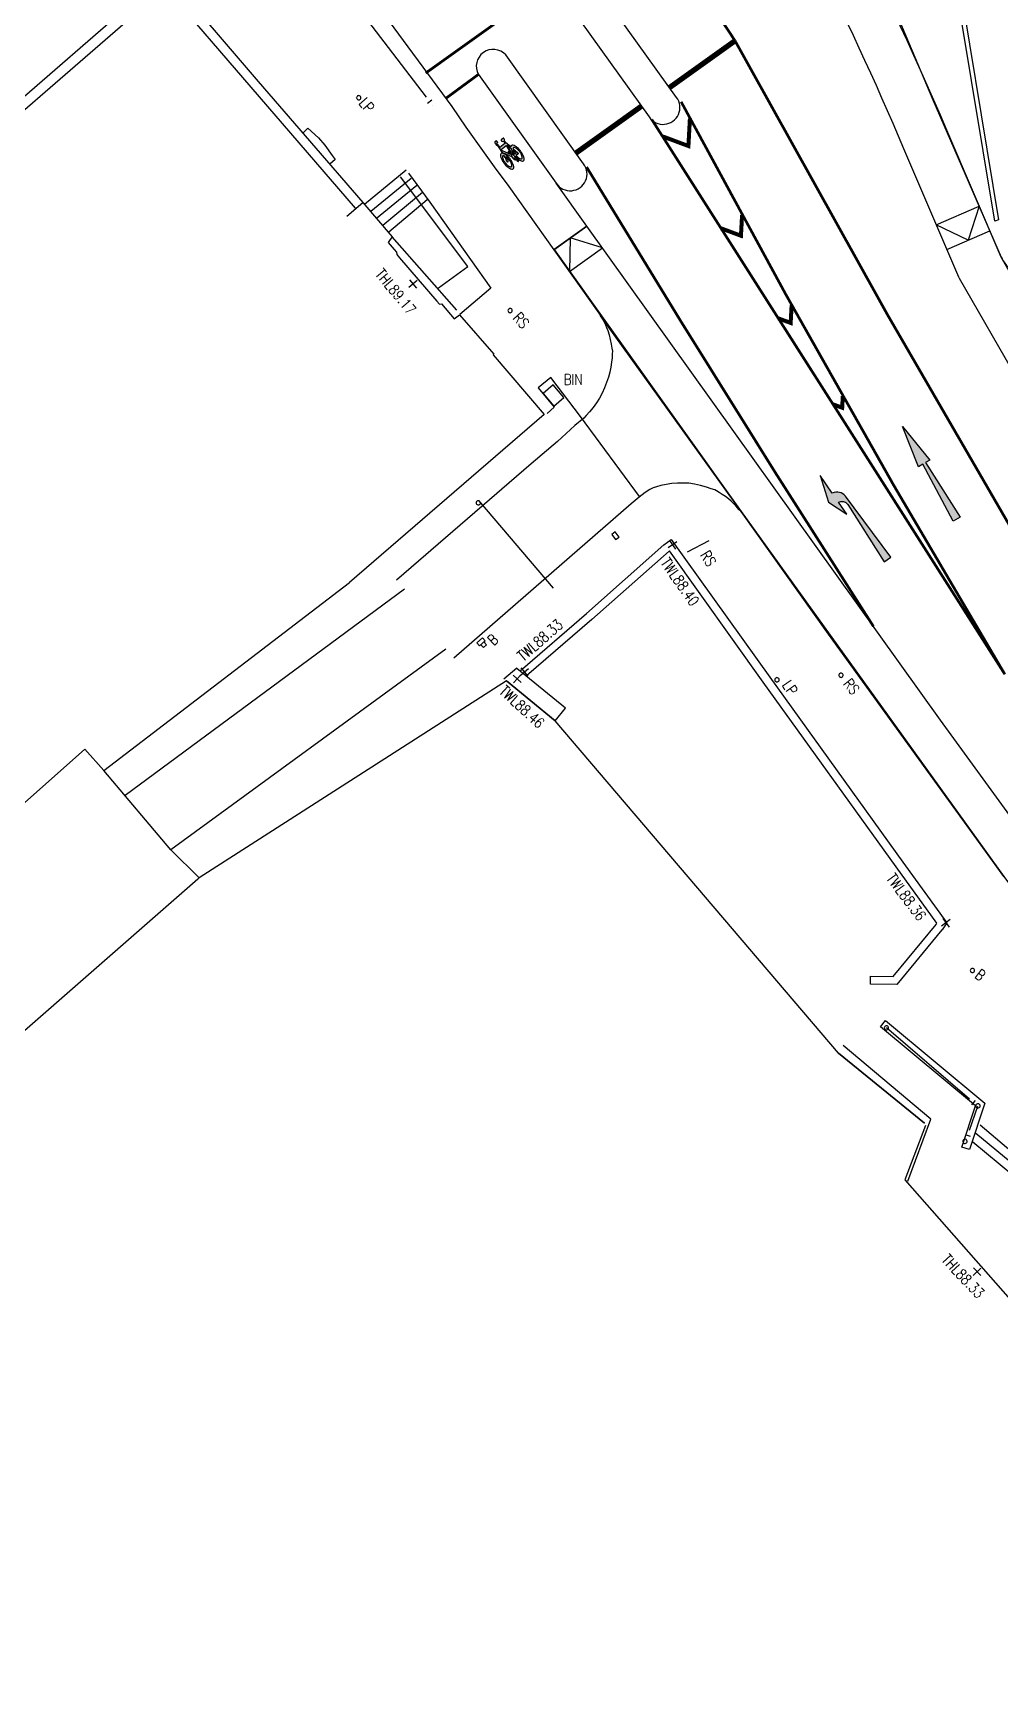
# Model space of a CAD drawing. Extents: x 427500 to 429848, y 434500 to 436505.
# Drawn here: x 429299.9 to 429335.8, y 434946.6 to 435008.8 of the extents above; entities that cross this region are included whole.
import ezdxf

# ---------------------------------------------------------------- set-up
doc = ezdxf.new("R2010")
doc.units = 0
for name, pattern in [('1004', [6, 4, -2]), ('1010', [2, 1, -1]), ('1055', [0.6, 0.1, -0.5])]:
    doc.linetypes.add(name, pattern=pattern)
doc.layers.get('0').update_dxf_attribs({"color": 222})
for name, color, linetype in [('KTS_LINES', 7, 'Continuous'), ('LPTIP_Ex_Base', 8, 'Continuous'), ('PRO-MARKINGS', 7, 'Continuous'), ('PROPOSED', 1, 'Continuous')]:
    doc.layers.add(name, color=color, linetype=linetype)
doc.styles.get("Standard").update_dxf_attribs({"font": 'romans.shx'})

# ---------------------------------------------------------------- blocks, each defined once
blk = doc.blocks.new('FENCE_UP')
at = {"color": 0, "linetype": 'ByBlock', "flags": 128}
blk.add_lwpolyline([(0, 0.5), (0, -0.5)], dxfattribs=at)
blk = doc.blocks.new('CIRCL')
at = {"color": 0, "linetype": 'ByBlock', "flags": 128}
for points in [[(0.5, 0), (0.475, 0.154), (0.404, 0.293), (0.293, 0.404), (0.154, 0.475), (0, 0.5), (-0.154, 0.475), (-0.293, 0.404), (-0.404, 0.293), (-0.475, 0.154), (-0.5, 0), (-0.475, -0.154), (-0.404, -0.293), (-0.293, -0.404), (-0.154, -0.475), (0, -0.5), (0.154, -0.475), (0.293, -0.404), (0.404, -0.293), (0.475, -0.154)], [(0.5, 0), (0.475, -0.154)]]:
    blk.add_lwpolyline(points, dxfattribs=at)
blk = doc.blocks.new('SPOT')
at = {"color": 0, "linetype": 'ByBlock', "flags": 128}
for points in [[(-0.5, 0), (0.5, 0)], [(0, 0.5), (0, -0.5)]]:
    blk.add_lwpolyline(points, dxfattribs=at)
blk = doc.blocks.new('MH_LINE')
at = {"color": 0, "linetype": 'ByBlock', "flags": 128}
blk.add_lwpolyline([(-0.5, 0), (0.5, 0)], dxfattribs=at)
blk = doc.blocks.new('Bicycle-1057S')
h = blk.add_hatch(color=0)
h.dxf.hatch_style = 1
edge = h.paths.add_edge_path()
edge.add_arc((0.1255931590565698, -0.09402841553107237), 0.02648515648108875, 129.1417589179424, 144.2919472120851)
edge.add_arc((0.1085562400126971, -0.08167002299842399), 0.005438877888942004, 145.2542598140026, 218.1085320607194)
edge.add_arc((0.1199412003065617, -0.07274033581713624), 0.01990803937288878, 218.1085320607193, 242.7437377249644)
edge.add_arc((0.1323570823030125, -0.04863988274777631), 0.0470186639303978, 242.7437377249643, 256.1140822548531)
edge.add_line((0.1210730989660078, -0.09428444954219217), (0.1210730989660078, -0.1093843280975762))
edge.add_line((0.1210730989660078, -0.1093843280975762), (0.1709389036250854, -0.1093843280975762))
edge.add_line((0.1709389036250854, -0.1093843280975762), (0.1709389036250854, -0.08603216731390888))
edge.add_line((0.1709389036250854, -0.08603216731390888), (0.2357062799771484, -0.07507811475829329))
edge.add_arc((0.2940311629775173, 0.02510465163729701), 0.1159240210641441, 239.7926865904873, 250.1489920615088)
edge.add_arc((0.3352342839856055, 0.1392318298363441), 0.2372611958478196, 250.1489920615087, 261.4948583744368)
edge.add_arc((0.362500000000002, 0.3215590699295104), 0.4216158587933737, 261.4948583744369, 265.5790043067903)
edge.add_line((0.33, -0.09880230125732192), (0.33, -0.1106220625765941))
edge.add_arc((0.3649999999999979, -1.094938660479188), 0.9849386604791879, 92.0364461736281, 98.710120306432)
edge.add_arc((0.3002475405305327, -0.6722787565192403), 0.5573474124130271, 98.71012030643209, 110.2975697722287)
edge.add_arc((0.2023615741320395, -0.4076241066270181), 0.2751706129993586, 110.2975697722287, 131.7625682865146)
edge.add_arc((0.05714990642971905, -0.2449999999999999), 0.05714990642971902, 131.7625682865146, 180)
edge.add_arc((0.05714990642971905, -0.245), 0.05714990642971904, 180, 228.2374317134853)
edge.add_arc((0.2023615741320401, -0.08237589337298118), 0.2751706129993595, 228.2374317134854, 249.7024302277713)
edge.add_arc((0.3002475405305318, 0.1822787565192362), 0.5573474124130229, 249.7024302277713, 261.2898796935679)
edge.add_arc((0.3650000000000001, 0.6049386604791959), 0.9849386604791958, 261.2898796935679, 270)
edge.add_arc((0.3650000000000005, 0.604938660479198), 0.984938660479198, 269.9999999999999, 278.710120306432)
edge.add_arc((0.4297524594694681, 0.1822787565192365), 0.5573474124130234, 278.7101203064321, 290.2975697722287)
edge.add_arc((0.527638425867959, -0.08237589337297913), 0.2751706129993619, 290.2975697722287, 311.7625682865145)
edge.add_arc((0.6728500935702808, -0.2450000000000002), 0.05714990642971921, 311.7625682865148, 360.0000000000001)
edge.add_arc((0.6728500935702809, -0.2450000000000002), 0.05714990642971907, 8.347926217626053e-14, 48.23743171348524)
edge.add_arc((0.5276384258679238, -0.4076241066270601), 0.2751706129994143, 48.23743171348545, 51.44868646367202)
edge.add_line((0.6991289573365953, -0.1924268392766916), (0.9555783743845828, -0.1393683391977977))
edge.add_line((0.9555783743845828, -0.1393683391977977), (1.026142996864914, -0.1494489995521307))
edge.add_arc((1.047232637774721, -0.1446760141640408), 0.02162300495351051, 192.752292015752, 229.4556686730448)
edge.add_arc((1.082087526109876, -0.1021911607252427), 0.07657266547575484, 230.3014880105123, 254.7693945910597)
edge.add_arc((1.137258100044497, 0.09027275344468394), 0.2767829944268662, 254.2163442209831, 263.9588712902375)
edge.add_arc((1.111305815940649, -0.1577737992489841), 0.0273842720150536, 263.337789327011, 292.272256146745)
edge.add_arc((1.118318684532589, -0.1773400816377044), 0.006684298591048081, 300.2362763225035, 358.2881666264944)
edge.add_line((1.125, -0.1775397595764579), (1.125, -0.06938311127612472))
edge.add_arc((1.114107004921157, -0.06988940866287181), 0.01090475487260144, 2.661145164140756, 38.31498093786265)
edge.add_arc((1.110772519990496, -0.07252424211479346), 0.01515459452512635, 38.31498093786259, 73.21773194917768)
edge.add_arc((1.092973786883735, -0.1315424953674024), 0.07679832183938598, 73.2177319491774, 98.60632256700862)
edge.add_arc((1.086437502710172, -0.08835556308793147), 0.03311956120553582, 98.60632256700892, 134.88021916439)
edge.add_line((1.063067446729034, -0.06488758878494341), (1.033157894736842, -0.1147368421052633))
edge.add_line((1.033157894736842, -0.1147368421052633), (0.94, -0.1014285714285716))
edge.add_line((0.94, -0.1014285714285716), (0.94, 0.1393269230769229))
edge.add_line((0.94, 0.1393269230769229), (0.9849999999999998, 0.1349999999999998))
edge.add_arc((1.01645105852891, 0.3320764244353353), 0.199570253672248, 260.9327337914132, 290.3801191405059)
edge.add_arc((1.105464489312583, 0.1086566116361067), 0.04124963619416752, 71.00970639435519, 118.23338806896231, ccw=False)
edge.add_arc((1.115840168087301, 0.1389608091172128), 0.009218591994430198, 6.472580860778692, 70.69733750635021, ccw=False)
edge.add_line((1.125, 0.1399999999999998), (1.125, 0.08999999999999979))
edge.add_line((1.125, 0.08999999999999979), (1.215, 0.08999999999999977))
edge.add_line((1.215, 0.08999999999999977), (1.215, 0.1551204709322744))
edge.add_arc((1.199541460380685, 0.152605035499959), 0.01566186012503258, 9.242245549902828, 38.24503396435792)
edge.add_arc((1.175907833058162, 0.1339771072228429), 0.04575418559710753, 38.24503396435812, 62.40139835930763)
edge.add_arc((1.144411258767213, 0.07372613583564096), 0.1137410501017065, 62.40139835930752, 80.15996594038734)
edge.add_arc((1.117118489909174, -0.08362655073671205), 0.2734431578006205, 80.15996594038758, 97.39463954963908)
edge.add_arc((1.101932488087908, 0.03338489676562068), 0.1554503889632606, 97.39463954963931, 115.9418288466421)
edge.add_arc((1.008892827938793, 0.2234296512512854), 0.05614866456590088, 265.4429401072497, 296.48081285581895, ccw=False)
edge.add_line((1.004431711558944, 0.1674584892731782), (0.7039782804499767, 0.1963482422644251))
edge.add_arc((0.5276024317589506, 0.4074790768269162), 0.2751084682530396, 309.8749265664079, 311.7820790879888)
edge.add_arc((0.6727840718052973, 0.2449999999999999), 0.05721592819470267, 311.7820790879888, 360)
edge.add_arc((0.6727840718052971, 0.2449999999999999), 0.05721592819470289, 359.9999999999999, 408.2179209120112)
edge.add_arc((0.5276024317590292, 0.08252092317317208), 0.2751084682529212, 48.21792091201113, 69.68965002433214)
edge.add_arc((0.4297377485950346, -0.1818948901564406), 0.5570538859307931, 69.68965002433218, 81.283999398439)
edge.add_arc((0.3649999999999998, -0.6041692450557905), 0.9842618059168534, 81.28399939843904, 89.99999999999999)
edge.add_arc((0.3650000000000001, -0.6041692450557938), 0.9842618059168566, 90.00000000000001, 98.71600060156094)
edge.add_arc((0.3002622514049669, -0.1818948901564457), 0.5570538859307985, 98.71600060156108, 110.3103499756678)
edge.add_arc((0.2023975682409703, 0.08252092317317244), 0.2751084682529208, 110.3103499756678, 131.7820790879888)
edge.add_arc((0.05721592819470288, 0.2450000000000001), 0.05721592819470277, 131.7820790879889, 180)
edge.add_arc((0.05721592819470288, 0.2450000000000001), 0.05721592819470279, 180, 228.2179209120111)
edge.add_arc((0.2023975682409709, 0.4074790768268282), 0.2751084682529215, 228.2179209120111, 249.6896500243321)
edge.add_arc((0.3002622514049652, 0.6718948901564387), 0.5570538859307912, 249.6896500243321, 261.2839993984389)
edge.add_arc((0.3650000000000005, 1.094169245055782), 0.9842618059168449, 261.2839993984389, 269.9999999999999)
edge.add_arc((0.3650000000000005, 1.094169245055783), 0.9842618059168462, 269.9999999999999, 278.7160006015609)
edge.add_arc((0.4297377485950349, 0.6718948901564392), 0.5570538859307919, 278.7160006015609, 290.3103499756678)
edge.add_arc((0.5276024317590321, 0.4074790768268224), 0.2751084682529152, 290.3103499756677, 298.7400305951868)
edge.add_line((0.6598845455543121, 0.1662611013890084), (0.7049721577726218, 0.1619257540603247))
edge.add_line((0.7049721577726218, 0.1619257540603247), (0.4092702756605957, 0.007454621613743967))
edge.add_arc((0.3624999999999988, -0.4115590699294977), 0.4216158587933608, 83.6310126563938, 89.99999999999984)
edge.add_arc((0.3624999999999998, -0.4115590699294889), 0.4216158587933519, 89.99999999999997, 98.50514162556317)
edge.add_arc((0.3352342839856051, -0.2292318298363435), 0.2372611958478189, 98.50514162556317, 109.8510079384912)
edge.add_arc((0.2940311629775176, -0.1151046516372976), 0.1159240210641447, 109.8510079384912, 131.0753738798026)
edge.add_arc((0.2329280192318751, -0.04500000000000001), 0.02292801923187508, 131.0753738798026, 180)
edge.add_arc((0.2329280192318752, -0.04500000000000001), 0.02292801923187524, 180.0000000000001, 222.6870495144356)
edge.add_line((0.2160743692041546, -0.0605450489430028), (0.1709389036250855, -0.06817877273918918))
edge.add_line((0.1709389036250855, -0.06817877273918918), (0.1709389036250855, -0.05314407924277024))
edge.add_line((0.1709389036250855, -0.05314407924277024), (0.1210730989660078, -0.05314407924277022))
edge.add_line((0.1210730989660078, -0.05314407924277022), (0.1210730989660078, -0.06826489232125907))
edge.add_arc((0.1295536262736133, -0.1049338960924515), 0.03763688590979285, 103.0219837958038, 123.3282019209634)
edge = h.paths.add_edge_path(flags=16)
edge.add_line((0.8010092807424596, 0.1526914153132249), (0.85, 0.1479807692307691))
edge.add_line((0.85, 0.1479807692307691), (0.85, -0.09119768916500626))
edge.add_line((0.85, -0.09119768916500627), (0.5149813376234688, -0.04592489695196145))
edge.add_arc((0.4920719807681302, -0.04500000000000186), 0.02292801923186977, 357.6881093012058, 360.0000000000044)
edge.add_arc((0.492071980768125, -0.04500000000000007), 0.02292801923187499, 359.9999999999999, 405.6770613714275)
edge.add_line((0.5080918281662061, -0.02859699554229709), (0.5583965690419177, -0.02007051495797908))
edge.add_line((0.5583965690419177, -0.02007051495797908), (0.5583965690419177, -0.03488638777457719))
edge.add_line((0.5583965690419177, -0.03488638777457719), (0.6071960093520374, -0.0348863877745772))
edge.add_line((0.6071960093520374, -0.0348863877745772), (0.6071960093520374, -0.01994367788202011))
edge.add_arc((0.5961658072233547, 0.02207109393126968), 0.04343853599653663, 284.7099937128414, 308.6624902789959)
edge.add_arc((0.6191713373046384, -0.006683059294339246), 0.006613873852225735, 308.6624902789954, 417.054963233324)
edge.add_arc((0.597462100593441, -0.04018266257306424), 0.04653272126062121, 57.05496323332503, 77.92545307749995)
edge.add_line((0.6071960093520375, 0.005320580917900087), (0.6071960093520374, 0.02047441945387607))
edge.add_line((0.6071960093520374, 0.02047441945387607), (0.5583965690419177, 0.02047441945387607))
edge.add_line((0.5583965690419177, 0.02047441945387607), (0.5583965690419177, -0.003409372772500956))
edge.add_line((0.5583965690419177, -0.003409372772500958), (0.489807155429238, -0.01522256642305359))
edge.add_arc((0.4309688370224912, -0.115104651637281), 0.1159240210641259, 59.49860577599883, 62.30136376572178)
edge.add_line((0.4848527530876162, -0.01246497973034986), (0.8010092807424596, 0.1526914153132249))
edge = h.paths.add_edge_path(flags=16)
edge.add_arc((0.4783568392825849, -0.3575472182040819), 0.1917893422273881, 65.84495474860528, 69.5671713206016)
edge.add_arc((0.4101288188534401, -0.540685588829678), 0.3872240514452698, 69.5671713206013, 81.22760581677363)
edge.add_arc((0.3650000000000043, -0.8331319537255499), 0.6831319537255498, 81.22760581677335, 87.06318721189446)
edge.add_line((0.4, -0.150897194862527), (0.4, -0.2150000000000001))
edge.add_line((0.4, -0.2150000000000001), (0.5568384287202102, -0.1825506699199566))
edge = h.paths.add_edge_path(flags=16)
edge.add_arc((0.1504167412798086, -0.2449999999999998), 0.0404167412798087, 180.0000000000003, 228.031377788937)
edge.add_arc((0.2516431607174225, -0.132452781795901), 0.1917893422274068, 228.0313777889369, 249.5671713206013)
edge.add_arc((0.3198711811465615, 0.05068558882968327), 0.3872240514452754, 249.5671713206013, 261.2276058167736)
edge.add_arc((0.3650000000000002, 0.3431319537256016), 0.6831319537256016, 261.2276058167737, 270)
edge.add_arc((0.3650000000000006, 0.3431319537255932), 0.6831319537255933, 269.9999999999999, 278.7723941832264)
edge.add_arc((0.4101288188534402, 0.05068558882967744), 0.3872240514452694, 278.7723941832263, 290.4328286793987)
edge.add_arc((0.4783568392825773, -0.1324527817959004), 0.1917893422274075, 290.4328286793986, 311.968622211063)
edge.add_arc((0.5795832587201913, -0.2450000000000001), 0.04041674127980865, 311.968622211063, 360)
edge.add_arc((0.5795832587201913, -0.2450000000000001), 0.04041674127980865, 3.934699558586697e-14, 48.03137778893682)
edge.add_arc((0.478356839282282, -0.3575472182044319), 0.1917893422278519, 48.03137778893772, 49.26932853407754)
edge.add_line((0.6035001816606982, -0.2122121032096358), (0.3879520662544559, -0.2568082650178238))
edge.add_arc((0.359621437672778, -0.1471711421593139), 0.1132383469701186, 270.0000000000009, 284.4885082669896, ccw=False)
edge.add_arc((0.3599813813666154, -0.2048860969552485), 0.0555245588725474, 244.0010186952478, 269.62857158370264, ccw=False)
edge.add_arc((0.3404972897307452, -0.2454727757627812), 0.01050793074839578, 177.4212617184321, 242.479324053344, ccw=False)
edge.add_line((0.33, -0.2450000000000001), (0.33, -0.150897194862527))
edge.add_arc((0.3649999999999946, -0.8331319537255476), 0.6831319537255475, 92.93681278810544, 98.7723941832266)
edge.add_arc((0.3198711811465587, -0.5406855888296751), 0.3872240514452669, 98.77239418322624, 110.4328286793987)
edge.add_arc((0.2516431607174224, -0.3575472182040986), 0.1917893422274065, 110.4328286793987, 131.9686222110632)
edge.add_arc((0.1504167412798083, -0.2449999999999998), 0.04041674127980829, 131.968622211063, 180.0000000000003)
edge = h.paths.add_edge_path(flags=16)
edge.add_line((0.4, -0.1106220625765941), (0.4, -0.09838578643388625))
edge.add_arc((0.362500000000002, 0.3215590699294804), 0.4216158587933433, 275.1028316889799, 278.5051416255631)
edge.add_arc((0.3897657160143952, 0.1392318298363415), 0.237261195847817, 278.5051416255631, 289.8510079384913)
edge.add_arc((0.4309688370224811, 0.0251046516373004), 0.1159240210641479, 289.8510079384913, 297.5734711250544)
edge.add_line((0.484628403888863, -0.07765248701200858), (0.835, -0.1250000000000002))
edge.add_line((0.835, -0.1250000000000002), (0.6529817174705733, -0.1626589550060883))
edge.add_arc((0.5276384258679636, -0.4076241066270114), 0.2751706129993511, 62.90217049968486, 69.70243022777146)
edge.add_arc((0.4297524594694673, -0.6722787565192396), 0.5573474124130262, 69.70243022777129, 81.2898796935679)
edge.add_arc((0.3650000000000009, -1.09493866047919), 0.9849386604791897, 81.28987969356794, 87.96355382637184)
edge = h.paths.add_edge_path(flags=16)
edge.add_arc((0.4449236986313491, -0.04500000000000011), 0.01507630136865096, 1.054819283487206e-13, 48.44895341119659)
edge.add_arc((0.4060479337699563, -0.08886225322274957), 0.07368707129479077, 48.44895341119748, 69.84062143707904)
edge.add_arc((0.3798391743587921, -0.1602517204131925), 0.1497354446870443, 69.84062143707904, 81.35341277984766)
edge.add_arc((0.3624999999999999, -0.2742745398618802), 0.2650690925200709, 81.35341277984772, 89.99999999999997)
edge.add_arc((0.3624999999999999, -0.274274539861879), 0.2650690925200698, 89.99999999999997, 98.64658722015228)
edge.add_arc((0.3451608256412076, -0.1602517204131919), 0.1497354446870436, 98.6465872201522, 110.1593785629209)
edge.add_arc((0.3189520662300434, -0.08886225322274857), 0.07368707129478973, 110.1593785629209, 131.5510465888027)
edge.add_arc((0.2800763013686506, -0.04500000000000002), 0.01507630136865062, 131.5510465888023, 180.0000000000001)
edge.add_arc((0.2800763013686508, -0.04500000000000002), 0.01507630136865079, 180.0000000000001, 228.4489534111975)
edge.add_arc((0.3189520662300437, -0.001137746777250717), 0.07368707129479057, 228.4489534111975, 249.8406214370791)
edge.add_arc((0.3451608256412076, 0.07025172041319168), 0.1497354446870435, 249.8406214370791, 261.3534127798478)
edge.add_arc((0.3625000000000003, 0.1842745398618795), 0.2650690925200704, 261.3534127798476, 269.9999999999999)
edge.add_arc((0.3625000000000002, 0.1842745398618796), 0.2650690925200706, 269.9999999999999, 278.6465872201522)
edge.add_arc((0.3798391743587923, 0.07025172041319208), 0.149735444687044, 278.6465872201523, 290.1593785629209)
edge.add_arc((0.4060479337699569, -0.001137746777252258), 0.07368707129478903, 290.1593785629209, 311.5510465888029)
edge.add_arc((0.4449236986313495, -0.04500000000000011), 0.01507630136865057, 311.5510465888019, 360.0000000000001)
edge = h.paths.add_edge_path(flags=16)
edge.add_arc((0.5545215225433117, 0.5356726882561043), 0.3234618584126379, 256.4487186734111, 264.5542933785383)
edge.add_line((0.5238241919462786, 0.2136707507743962), (0.5932041344403048, 0.2069996024576628))
edge.add_arc((0.4781819073505409, 0.3626381845019278), 0.1935290183549708, 306.4656665490008, 311.7704046412889)
edge.add_arc((0.5813587244239535, 0.2471211639649405), 0.03864313257081291, 311.7704046412892, 360.5617053325667)
edge.add_arc((0.5813587244239538, 0.2471211639649405), 0.03864313257081273, 0.5617053325667196, 49.35300602384447)
edge.add_arc((0.4804665614422023, 0.1296034671529087), 0.1935290183549633, 49.35300602384398, 70.62459621730659)
edge.add_arc((0.4135262961559181, -0.06074449369631113), 0.3953045008003145, 70.62459621730665, 82.01711533480362)
edge.add_arc((0.3709724373807858, -0.3641886128402266), 0.7017178887905926, 82.0171153348035, 90.56170533256646)
edge.add_arc((0.3709724373807861, -0.3641886128402225), 0.7017178887905886, 90.5617053325665, 99.1062953303295)
edge.add_arc((0.3224774452478641, -0.06163712948952527), 0.3953045008003125, 99.10629533032939, 110.4988144478265)
edge.add_arc((0.2518180926494552, 0.1273618154980764), 0.1935290183549649, 110.4988144478264, 131.7704046412889)
edge.add_arc((0.1486412755760465, 0.2428788360350593), 0.03864313257081296, 131.7704046412889, 180.5617053325667)
edge.add_arc((0.1486412755760468, 0.2428788360350593), 0.03864313257081321, 180.5617053325666, 229.353006023844)
edge.add_arc((0.2495334385577984, 0.3603965328470931), 0.1935290183549653, 229.3530060238443, 250.6245962173066)
edge.add_arc((0.3164737038440827, 0.5507444936963126), 0.3953045008003163, 250.6245962173066, 262.0171153348036)
edge.add_arc((0.3590275626192138, 0.8541886128402267), 0.7017178887905928, 262.0171153348036, 270.5617053325665)
edge.add_arc((0.359027562619214, 0.8541886128402225), 0.7017178887905887, 270.5617053325665, 279.1062953303295)
edge.add_arc((0.4075225547521375, 0.5516371294895188), 0.395304500800306, 279.1062953303293, 289.098106292045)
edge.add_line((0.5368609167713212, 0.1780902964642959), (0.4650000000000001, 0.1849999999999999))
edge.add_arc((0.5011695245165797, 0.5494383493096282), 0.3662288150204487, 249.5302429035852, 264.3321092119445, ccw=False)
edge.add_arc((0.408696752517224, 0.3017101403780114), 0.1018040070660671, 219.81143243366, 249.5302429035852, ccw=False)
edge.add_arc((0.3393648764862762, 0.2439215579258251), 0.01154643510778842, 182.9001710029059, 219.8114324336599, ccw=False)
edge.add_arc((0.333388750288222, 0.2436188025506967), 0.00556264490823779, 121.34140895685039, 182.9001710029066, ccw=False)
edge.add_arc((0.3569992523026438, 0.2048494964756024), 0.05095553971477509, 96.53117755850923, 121.34140895685059, ccw=False)
edge.add_arc((0.3626516754290913, 0.1554776886042005), 0.1006498583004144, 77.38597802456098, 96.53117755850923, ccw=False)
edge.add_arc((0.3748392886274233, 0.2099393253543119), 0.04484118699412693, 58.985215138957585, 77.38597802456081, ccw=False)
edge.add_arc((0.5380436786246806, 0.5314291914319482), 0.3158330644056515, 243.667006448054, 259.1754194558784)
at = {"color": 0}
for p, q in [((0.3287280353378081, -0.1041516017134914), (0.3288192754914361, -0.1039005124007382)), ((0.3288877096512284, -0.1042885504342675), (0.3287280353378081, -0.1041516017134914)), ((0.3295948302791771, -0.1031929206888656), (0.3287508467244056, -0.1032157388124624)), ((0.3296632644389694, -0.1019603222330919), (0.3287736581110039, -0.1019603222330919)), ((0.3291158127316791, -0.1019831503514884), (0.3287736581110039, -0.1024624908638004)), ((0.3290930013450817, -0.1042885504342675), (0.3288877096512284, -0.1042885504342675)), ((0.3292526756585019, -0.1039461686375294), (0.3290930013450817, -0.1042885504342675)), ((0.329640453052372, -0.1023483602666211), (0.329161435504874, -0.1019831503514884)), ((0.3294351613585196, -0.1039461686375294), (0.3292526756585019, -0.1039461686375294)), ((0.3295720188925797, -0.1041287735950949), (0.3294351613585196, -0.1039461686375294)), ((0.3294351613585196, -0.1042885504342675), (0.3295720188925797, -0.1041287735950949)), ((0.3296176416657746, -0.1028277007789349), (0.3295948302791771, -0.1035581306040002))]:
    blk.add_line(p, q, dxfattribs=at)
for points in [[(0.1088746358722688, -0.07348688451793352, 0.06620162645581315), (0.1040871721730241, -0.07857021246627484, 0.329045697347466), (0.1042766963171289, -0.08502664309139618, 0.1079072842323877), (0.1108238940228147, -0.09043792768159163, 0.05840540863255037), (0.1210730989660078, -0.09428444954219217), (0.1210730989660078, -0.1093843280975762), (0.1709389036250854, -0.1093843280975762), (0.1709389036250854, -0.08603216731390888), (0.2357062799771484, -0.07507811475829329, 0.04521868944864418), (0.2546662158690515, -0.08393102875599362, 0.04954616364587781), (0.3001437889372994, -0.09542010860099805, 0.01782233505618444), (0.33, -0.09880230125732192), (0.33, -0.1106220625765941, 0.02912762999146831), (0.2158454020491987, -0.1213591461011008, 0.05060291222805472), (0.1069060248669102, -0.1495405845398161, 0.09393354558812385), (0.01908547964996145, -0.2023712395341582, 0.2136395982254601), (1.050686772828547e-17, -0.245, 0.2136395982254597), (0.01908547964996138, -0.2876287604658417, 0.09393354558812361), (0.1069060248669101, -0.3404594154601839, 0.05060291222805496), (0.2158454020491984, -0.3686408538988992, 0.03802337796379034), (0.3649999999999999, -0.38, 0.03802337796379043), (0.5141545979508021, -0.3686408538988992, 0.05060291222805458), (0.6230939751330896, -0.3404594154601841, 0.09393354558812297), (0.7109145203500387, -0.287628760465842, 0.2136395982254593), (0.73, -0.2450000000000001, 0.2136395982254589), (0.7109145203500387, -0.2023712395341586, 0.01401265916983727), (0.6991289573365953, -0.1924268392766916), (0.9555783743845828, -0.1393683391977977), (1.026142996864914, -0.1494489995521307, 0.1615320291578394), (1.033176901781189, -0.1611074057332191, 0.1071688624317772), (1.061971533169924, -0.1760743112137108, 0.04253541846399684), (1.108128811333472, -0.1849731557766747, 0.126925508449554), (1.121684677080907, -0.1831150224875275, 0.2588591559397385), (1.125, -0.1775397595764579), (1.125, -0.06938311127612472, 0.1568364930858567), (1.12266303144645, -0.06312863289895194, 0.1534803684012116), (1.115148189584886, -0.05801509841774095, 0.1112340150849529), (1.081481344142446, -0.05560893231927388, 0.1596097520212116), (1.063067446729034, -0.06488758878494341), (1.033157894736842, -0.1147368421052633), (0.94, -0.1014285714285716), (0.94, 0.1393269230769229), (0.9849999999999998, 0.1349999999999998, 0.1292002425394808), (1.085950761182175, 0.1449986933129138, -0.2090187272153614), (1.118887449725435, 0.1476611834182221, -0.2878070053565828), (1.125, 0.1399999999999998), (1.125, 0.08999999999999979), (1.215, 0.08999999999999977), (1.215, 0.1551204709322744, 0.1272284316793309), (1.211841824661803, 0.1623001322569733, 0.1057940901736811), (1.197104576227332, 0.1745251476030487, 0.07764182163660346), (1.163849375363327, 0.1857939104251043, 0.07534252693725144), (1.081925585010936, 0.1875424371523875, 0.08110451507786728), (1.033929410422161, 0.1731718949336026, -0.1362623426198962), (1.004431711558944, 0.1674584892731782), (0.7039782804499767, 0.1963482422644251, 0.00832171479736017), (0.7109070029063665, 0.2023349725952917, 0.2135505823316499), (0.73, 0.2449999999999999, 0.2135505823316504), (0.7109070029063664, 0.2876650274047082, 0.09396317257082422), (0.6230939751330898, 0.3405248658727139, 0.05063309589599981), (0.5141519477101913, 0.36872591840272, 0.03804907271182555), (0.365, 0.3800925608610629, 0.03804907271182546), (0.2158480522898086, 0.36872591840272, 0.05063309589599926), (0.1069060248669102, 0.340524865872714, 0.09396317257082444), (0.01909299709363351, 0.2876650274047083, 0.2135505823316499), (1.005154347342302e-16, 0.245, 0.2135505823316495), (0.01909299709363353, 0.2023349725952918, 0.09396317257082416), (0.1069060248669102, 0.1494751341272861, 0.05063309589599998), (0.2158480522898087, 0.12127408159728, 0.03804907271182587), (0.3649999999999999, 0.109907439138937, 0.03804907271182588), (0.5141519477101915, 0.1212740815972799, 0.05063309589599987), (0.6230939751330898, 0.1494751341272859, 0.03679801626859047), (0.6598845455543121, 0.1662611013890084), (0.7049721577726218, 0.1619257540603247), (0.4092702756605957, 0.007454621613743975, 0.02779710588782994), (0.3625, 0.01005678886386304, 0.03712772687842065), (0.3001437889372993, 0.00542010860099796, 0.04954616364587789), (0.2546662158690515, -0.006068971244006424, 0.0928744276712165), (0.2178631344268814, -0.0277158074614547, 0.2167769235559518), (0.21, -0.04500000000000004, 0.1884415738359674), (0.2160743692041546, -0.0605450489430028), (0.1709389036250855, -0.06817877273918918), (0.1709389036250855, -0.05314407924277024), (0.1210730989660078, -0.05314407924277022), (0.1210730989660078, -0.06826489232125907, 0.0888351774420325), (0.1088746358722688, -0.07348688451793352)], [(0.4787293732899234, 0.2212158168741777, 0.03538199524900019), (0.5238241919462786, 0.2136707507743962), (0.5932041344403048, 0.2069996024576628, 0.02315042084802789), (0.6071007434608504, 0.2183003355453849, 0.2161679210065194), (0.62, 0.2474999999999999, 0.2161679210065208), (0.6065307354804885, 0.2764411495422749, 0.09308226368066548), (0.5446710112211003, 0.3121720010628481, 0.04975022667479514), (0.4684251111540539, 0.3307293476581098, 0.03730009124669594), (0.3640931808341686, 0.3374955549148199, 0.03730009124669604), (0.2599139626854521, 0.3286851207123394, 0.04975022667479567), (0.1840465528159611, 0.3086364671569156, 0.09308226368066488), (0.1228992565391498, 0.2716996644546151, 0.2161679210065207), (0.11, 0.2425, 0.2161679210065191), (0.1234692645195115, 0.2135588504577247, 0.09308226368066462), (0.1853289887788999, 0.1778279989371517, 0.04975022667479539), (0.261574888845947, 0.1592706523418899, 0.03730009124669569), (0.3659068191658316, 0.1525044450851799, 0.03730009124669613), (0.4700860373145483, 0.1613148792876605, 0.04362514343017022), (0.5368609167713212, 0.1780902964642959), (0.4650000000000001, 0.1849999999999999, -0.06467527653755671), (0.3730945758271105, 0.2063343527291863, -0.1304045123069024), (0.3304954155632345, 0.2365288029161547, -0.16246290201637), (0.3278332299811951, 0.2433373554093805, -0.2752523142161367), (0.3304954155632345, 0.2483697637738941, -0.1086799343264191), (0.3512033730290797, 0.2554743402884014, -0.08373155279410573), (0.3846317998921907, 0.253698196159803, -0.0804614398804402), (0.3979441247861357, 0.2483697637738943, 0.06777169068829121)], [(0.8010092807424596, 0.1526914153132249), (0.85, 0.1479807692307691), (0.85, -0.09119768916500627), (0.5149813376234688, -0.04592489695196145, 0.01008786833677551), (0.515, -0.0450000000000001, 0.2019853073732921), (0.5080918281662061, -0.02859699554229709), (0.5583965690419177, -0.02007051495797908), (0.5583965690419177, -0.03488638777457719), (0.6071960093520374, -0.0348863877745772), (0.6071960093520374, -0.01994367788202011, 0.1048946772739972), (0.6233032332950188, -0.01184743368605731, 0.5116844109006436), (0.6227681884753907, -0.001132744979941137, 0.0913172553089896), (0.6071960093520375, 0.005320580917900087), (0.6071960093520374, 0.02047441945387607), (0.5583965690419177, 0.02047441945387607), (0.5583965690419177, -0.003409372772500958), (0.489807155429238, -0.01522256642305359, 0.01222994846074251), (0.4848527530876162, -0.01246497973034986)], [(0.1099999999999999, -0.245, 0.2126996629660772), (0.1233891155438425, -0.2750502982140864, 0.09424518177345811), (0.1846877707974303, -0.312175144212722, 0.05092219011426544), (0.2608157658004246, -0.3320087068372218, 0.03829549467705391), (0.3649999999999999, -0.3400000000000001, 0.03829549467705463), (0.4691842341995759, -0.3320087068372218, 0.05092219011426571), (0.5453122292025695, -0.3121751442127222, 0.0942451817734579), (0.6066108844561574, -0.2750502982140867, 0.2126996629660783), (0.62, -0.2450000000000001, 0.2126996629660773), (0.6066108844561575, -0.2149497017859136, 0.005401631654725485), (0.6035001816606982, -0.2122121032096358), (0.3879520662544559, -0.2568082650178238, -0.06330239550141832), (0.3596214376727798, -0.2604094891294326, -0.1122897084671572), (0.3356419041153343, -0.2547916726470021, -0.2917483079654162), (0.33, -0.2450000000000001), (0.33, -0.150897194862527, 0.02546803149984724), (0.260815765800424, -0.1579912931627783, 0.05092219011426607), (0.1846877707974304, -0.1778248557872778, 0.0942451817734587), (0.1233891155438424, -0.2149497017859135, 0.2126996629660795)], [(0.46, -0.04500000000000008, 0.2146048509417658), (0.4549236141370791, -0.03371742259779956, 0.09361076745084396), (0.4314429111656884, -0.01968942908585436, 0.05027632593247241), (0.402350289127994, -0.01221809886904895, 0.03774576470632048), (0.3625, -0.009205447341809187, 0.03774576470632059), (0.3226497108720062, -0.01221809886904892, 0.05027632593247273), (0.2935570888343117, -0.0196894290858543, 0.09361076745084515), (0.270076385862921, -0.03371742259779952, 0.2146048509417721), (0.265, -0.04500000000000005, 0.2146048509417696), (0.270076385862921, -0.0562825774022006, 0.09361076745084396), (0.2935570888343117, -0.07031057091414578, 0.05027632593247258), (0.3226497108720061, -0.07778190113095115, 0.03774576470632061), (0.3625, -0.08079455265819095, 0.03774576470632053), (0.402350289127994, -0.07778190113095122, 0.05027632593247251), (0.4314429111656884, -0.07031057091414585, 0.09361076745084572), (0.4549236141370789, -0.05628257740220063, 0.2146048509417737)], [(0.4, -0.1106220625765941), (0.4, -0.09838578643388625, 0.01484646830517884), (0.4248562110627007, -0.09542010860099812, 0.0495461636458783), (0.4703337841309485, -0.0839310287559937, 0.03370836062723707), (0.484628403888863, -0.07765248701200858), (0.835, -0.1250000000000002), (0.6529817174705733, -0.1626589550060883, 0.02968044140767472), (0.6230939751330898, -0.1495405845398163, 0.05060291222805478), (0.5141545979508013, -0.1213591461011009, 0.02912762999146828)], [(0.5568384287202102, -0.1825506699199566, 0.01624266183902606), (0.5453122292025696, -0.177824855787278, 0.05092219011426567), (0.4691842341995761, -0.1579912931627784, 0.02546803149984717), (0.4, -0.150897194862527), (0.4, -0.2150000000000001)]]:
    blk.add_lwpolyline(points, format="xyb", close=True, dxfattribs=at)
blk = doc.blocks.new('Left-Arrow-4m(1038l4)')
h = blk.add_hatch(color=0)
edge = h.paths.add_edge_path()
edge.add_arc((2.498570023968242, 0.3584595799594155), 0.302694016917024, 274.7402239101691, 348.8644410618969, ccw=False)
edge.add_line((2.52358410279804, 0.0568008924702923), (-1.4210854715202e-14, 0.1500000000000199))
edge.add_line((-1.4210854715202e-14, 0.1500000000000199), (-1.4210854715202e-14, -0.1499999999999915))
edge.add_line((-1.4210854715202e-14, -0.1499999999999915), (2.826159134510689, -0.04361041028478496))
edge.add_arc((2.798517716250331, 0.3581137717003386), 0.4026740200150251, 273.936144266953, 351.7021166577172)
edge.add_line((3.196976190791688, 0.3000000000000114), (3.999999999999986, 0.3000000000000114))
edge.add_line((3.999999999999986, 0.3000000000000114), (2.999999999999986, 0.6000000000000085))
edge.add_line((2.999999999999986, 0.6000000000000085), (2.249999999999986, 0.3000000000000114))
edge.add_line((2.249999999999986, 0.3000000000000114), (2.795565218185814, 0.3000000000000114))
at = {"color": 0, "linetype": 'Continuous'}
blk.add_lwpolyline([(2.795565218185814, 0.3000000000000114, -0.335198107483375), (2.52358410279804, 0.0568008924702923), (-1.4210854715202e-14, 0.1500000000000199), (-1.4210854715202e-14, -0.1499999999999915), (2.826159134510689, -0.04361041028478496, 0.3529697987741943), (3.196976190791688, 0.3000000000000114), (3.999999999999986, 0.3000000000000114), (2.999999999999986, 0.6000000000000085), (2.249999999999986, 0.3000000000000114)], format="xyb", close=True, dxfattribs=at)
blk = doc.blocks.new('Ahead-Arrow-4m(1038a4)')
at = {"linetype": 'Continuous'}
blk.add_hatch(color=0, dxfattribs=at).paths.add_polyline_path([(0, 0.1499999999999773), (2.400000000000006, 0.05999999999997385), (2.400000000000006, 0.2499999999999858), (4, -1.4210854715202e-14), (2.400000000000006, -0.2500000000000142), (2.400000000000006, -0.06000000000001648), (0, -0.1500000000000199)])
at = {"color": 0, "linetype": 'Continuous'}
blk.add_lwpolyline([(0, 0.1499999999999773), (2.400000000000006, 0.05999999999997385), (2.400000000000006, 0.2499999999999858), (4, -1.4210854715202e-14), (2.400000000000006, -0.2500000000000142), (2.400000000000006, -0.06000000000001648), (0, -0.1500000000000199)], close=True, dxfattribs=at)

msp = doc.modelspace()

# ---------------------------------------------------------------- linework, layer by layer
at = {"layer": 'LPTIP_Ex_Base', "color": 251, "true_color": 0x636466}
for p, q in [((429302.5, 434981.35), (429311.643916, 434988.357964)), ((429313.691572, 434988.097631), (429303.2926389269, 434980.4146860662)), ((429313.691572, 434988.097631), (429313.691572, 434988.097631)), ((429315.235967, 434985.872892), (429305, 434978.4)), ((429315.235967, 434985.872892), (429315.235967, 434985.872892)), ((429315.235967, 434985.872892), (429315.235967, 434985.872892)), ((429317.487908, 434984.691463), (429306.05, 434977.35)), ((429319.307484, 434983.203819), (429317.487908, 434984.691463)), ((429329.852188, 434970.81884), (429319.307484, 434983.203819)), ((429301.8, 434982.15), (429295, 434976.1)), ((429302.5, 434981.35), (429301.8, 434982.15)), ((429305, 434978.4), (429302.5, 434981.35)), ((429303.2926389269, 434980.4146860662), (429303.2926389269, 434980.4146860662)), ((429306.05, 434977.35), (429305, 434978.4)), ((429306, 434977.3), (429299.15, 434971.3)), ((429306.05, 434977.35), (429306, 434977.3)), ((429333.049205, 434968.217202), (429329.852188, 434970.81884)), ((429333.049205, 434968.217202), (429333.049205, 434968.217202)), ((429333.049205, 434968.217202), (429333.049205, 434968.217202)), ((429333.049205, 434968.217202), (429333.049205, 434968.217202))]:
    msp.add_line(p, q, dxfattribs=at)
at = {"layer": 'LPTIP_Ex_Base', "color": 251, "true_color": 0x636466, "flags": 128}
for points in [[(429307.773966, 435042.960787), (429308.485436, 435042.104466), (429310.953603, 435039.118054), (429315.64002, 435034.717206), (429321.582362, 435029.049146), (429324.058605, 435025.233603), (429327.686852, 435019.649246), (429327.694825, 435019.631143), (429327.988921, 435018.7296), (429330.738577, 435012.267203), (429331.212738, 435011.43597), (429333.353024, 435006.334007), (429335.904211, 435000.466931), (429335.9381, 435000.409599), (429335.978854, 435000.333742), (429336.032867, 435000.246269), (429336.106535, 435000.15409), (429336.206255, 435000.064115), (429336.354289, 434999.967978), (429336.546373, 434999.861072), (429336.749113, 434999.755947), (429336.929115, 434999.665153), (429337.052986, 434999.601241)], [(429289.023011, 434997.341592), (429296.609422, 435003.918943), (429302.850919, 435009.328844), (429304.785843, 435011.012578), (429304.80717, 435011.028504), (429308.249029, 435007.017047), (429312.139897, 435002.503427)], [(429311.872046, 435002.291628), (429307.991285, 435006.795309), (429304.797246, 435010.513482), (429304.765492, 435010.475773), (429303.106645, 435009.034388), (429296.864872, 435003.624248), (429289.276117, 434997.042887)], [(429312.739924, 435009.766424), (429315.45081, 435006.084052), (429315.980555, 435005.3154)], [(429314.508572, 435006.424928), (429312.325086, 435009.287163)], [(429314.751182, 435006.106902), (429314.751182, 435006.106902)], [(429309.92208, 435005.098652), (429310.102355, 435005.271806), (429310.490058, 435004.911947), (429310.732061, 435004.641746), (429311.003006, 435004.26041), (429311.107933, 435004.110115), (429310.912803, 435003.936207)], [(429315.980555, 435005.3154), (429317.028066, 435003.834997)], [(429312.204997, 435002.446761), (429313.753562, 435003.721357)], [(429313.844705, 435003.592976), (429314.64266, 435002.516172), (429316.911326, 434999.317686), (429315.758617, 434998.332681)], [(429317.028066, 435003.834997), (429317.576146, 435003.10051), (429320.921508, 434998.385052), (429321.047003, 434998.189742), (429321.126583, 434998.054713), (429321.177195, 434997.952249), (429321.215786, 434997.854636), (429321.259302, 434997.73416), (429321.308049, 434997.576897), (429321.35073, 434997.401322), (429321.386885, 434997.228323), (429321.416054, 434997.078785), (429321.437778, 434996.973593)], [(429313.938701, 435003.394135), (429312.43812, 435002.169498)], [(429314.158284, 435003.135802), (429312.657447, 435001.910167)], [(429314.360645, 435002.881774), (429312.886431, 435001.652215)], [(429314.955216, 434999.327882), (429316.052819, 435000.117844), (429313.550701, 435003.467415)], [(429311.546707, 435001.991629), (429312.139897, 435002.503427), (429313.235735, 435001.23091), (429313.139707, 435001.089731), (429313.090423, 435001.017275), (429313.31078, 435000.757124), (429313.394582, 435000.658188), (429313.404222, 435000.565253), (429313.509947, 435000.439617), (429314.902849, 434998.830779), (429314.993375, 434998.717557), (429315.066216, 434998.727764), (429315.540516, 434998.166564), (429315.744616, 434998.326064), (429317.015716, 434996.856964), (429316.989716, 434996.834464), (429318.890216, 434994.605064), (429311.643916, 434988.357964)], [(429314.541479, 435002.606218), (429313.111277, 435001.395643)], [(429315.641092, 434998.494894), (429313.24126, 435001.229549)], [(429321.437778, 434996.973593), (429321.429167, 434996.869607), (429321.419724, 434996.724537), (429321.404864, 434996.552833), (429321.380002, 434996.368942), (429321.340552, 434996.187313), (429321.285102, 434996.001434), (429321.216709, 434995.801671), (429321.137492, 434995.597795), (429321.049569, 434995.399576), (429320.955059, 434995.216784), (429320.842728, 434995.042108), (429320.711166, 434994.869036), (429320.577221, 434994.708532), (429320.45774, 434994.571561), (429320.369571, 434994.469089), (429320.035281, 434994.196812), (429319.394142, 434993.601498)], [(429320.249893, 434994.531036), (429319.141776, 434995.986093), (429318.671822, 434995.601719), (429319.268816, 434994.881613), (429319.000718, 434994.64757)], [(429319.394142, 434993.601498), (429318.409627, 434992.777732), (429313.397022, 434988.437838)], [(429325.243991, 434991.808897), (429325.113664, 434991.846263), (429324.930356, 434991.902033), (429324.715529, 434991.962822), (429324.490646, 434992.015246), (429324.277169, 434992.045918), (429324.070348, 434992.055198), (429323.855874, 434992.052008), (429323.640873, 434992.035812), (429323.432472, 434992.006071), (429323.237795, 434991.96225), (429323.078766, 434991.91956), (429322.950634, 434991.878361), (429322.820514, 434991.815833), (429322.655524, 434991.709155), (429322.422779, 434991.535507), (429322.126683, 434991.275679), (429315.531459, 434985.533503)], [(429335.995219, 434977.403935), (429333.275238, 434981.179505), (429329.475828, 434986.422498), (429326.222461, 434990.994147), (429326.156281, 434991.064502), (429326.065758, 434991.161471), (429325.960834, 434991.271184), (429325.85145, 434991.379773), (429325.747549, 434991.473367), (429325.640614, 434991.555038), (429325.524017, 434991.63403), (429325.410533, 434991.70574), (429325.312933, 434991.765564), (429325.243991, 434991.808897)], [(429319.243933, 434988.135966), (429316.458657, 434991.409223)], [(429318.000016, 434985.066651), (429320.465709, 434987.197433), (429323.35291, 434989.749851), (429323.621519, 434989.951519), (429327.291497, 434984.820127), (429332.237534, 434977.937722), (429333.874789, 434975.672665), (429333.706842, 434975.420123), (429333.696749, 434975.41088), (429332.015885, 434973.373743), (429331.038177, 434973.394767), (429331.044626, 434973.694697), (429331.877002, 434973.676799), (429333.478689, 434975.617977), (429333.477281, 434975.616688), (429333.50977, 434975.665543), (429331.994159, 434977.762312), (429327.047681, 434984.64533), (429323.556112, 434989.52727), (429323.542624, 434989.517143), (429320.663127, 434986.971537), (429318.233657, 434984.871644)], [(429317.875697, 434985.159532), (429317.387012, 434984.752872)], [(429317.487908, 434984.691463), (429319.307484, 434983.203819), (429319.687258, 434983.668332), (429317.879517, 434985.147598)], [(429334.729019, 434969.10651), (429331.632182, 434971.764398)], [(429329.852188, 434970.81884), (429333.049205, 434968.217202)], [(429332.433768, 434966.059512), (429333.281748, 434968.362615), (429330.016506, 434971.107068)], [(429334.722225, 434967.947175), (429335.032554, 434968.845998), (429335.032554, 434968.845998)], [(429333.088957, 434968.130634), (429332.317542, 434966.101738), (429337.791491, 434959.889105)], [(429335.122509, 434968.150722), (429337.489733, 434966.142387), (429343.120635, 434961.452258), (429342.529513, 434960.730027)], [(429334.591683, 434967.569076), (429334.591683, 434967.569076)], [(429342.025895, 434961.177802), (429342.170191, 434961.381975), (429336.885427, 434965.814989), (429334.841472, 434967.507121)], [(429334.958707, 434967.835687), (429337.510239, 434965.725351), (429342.629059, 434961.402992), (429342.254414, 434960.961118)]]:
    msp.add_lwpolyline(points, dxfattribs=at)
for points in [[(429331.841648, 435026.186897), (429333.058504, 435018.745106), (429334.076081, 435012.324438), (429335.803389, 435001.853751), (429335.660389, 435001.807605), (429333.928005, 435012.300481), (429332.910411, 435018.721263), (429331.693614, 435026.162691)], [(429319.223038, 434995.715825), (429318.849368, 434995.395207), (429319.252952, 434994.924841), (429319.626623, 434995.245459)], [(429321.536108, 434990.235777), (429321.407857, 434990.140113), (429321.549829, 434989.949782), (429321.678079, 434990.045446)], [(429316.69761, 434986.18373), (429316.597421, 434986.295364), (429316.383152, 434986.103062), (429316.483341, 434985.991428)], [(429316.748087, 434986.036315), (429316.651285, 434986.137455), (429316.537711, 434986.028753), (429316.634513, 434985.927612)], [(429331.410295, 434971.805711), (429331.602426, 434972.036114), (429335.297655, 434968.954701), (429334.724194, 434967.229427), (429334.439509, 434967.324053), (429334.948466, 434968.855266)]]:
    msp.add_lwpolyline(points, close=True, dxfattribs=at)
at = {"layer": 'PRO-MARKINGS', "linetype": '1055', "const_width": 0.1, "flags": 128}
msp.add_lwpolyline([(429314.4852397515, 435007.3263680729), (429328.0796459554, 435017.0501334248)], dxfattribs=at)
at = {"layer": 'PRO-MARKINGS', "linetype": '1004', "const_width": 0.1, "flags": 128}
for points in [[(429325.996678915, 435008.5291626019, 0.006852671701728757), (429323.086277055, 435012.8637517596, 0.006852671701728757)], [(429416.9305424955, 434924.5899519361), (429407.1627621629, 434929.8846691671, -0.003975001899489861), (429395.8745033811, 434935.4188917904, -0.00355390899082894), (429385.2029817622, 434940.7534820808, -0.009876243820053556), (429380.6186203098, 434943.2011969101, -0.04787750022770382), (429360.9855769083, 434956.8022686719, -0.08542053013459068), (429348.7480698577, 434970.0689024851), (429347.2450059737, 434972.3768351509), (429338.7283477382, 434986.161824714), (429338.2860985135, 434986.8952500179), (429331.6712987791, 434998.3251092667), (429325.996678915, 435008.5291626019)], [(429323.990875332, 435006.2567909255, 0.01270993020308333), (429336.0409481184, 434984.9301807724, -0.03799739017459096)]]:
    msp.add_lwpolyline(points, format="xyb", dxfattribs=at)
at = {"layer": 'PRO-MARKINGS', "flags": 128}
for points, const_width in [([(429323.5566229879, 435006.7838468503), (429325.996678915, 435008.5291626019)], 0.2), ([(429316.4436470507, 435007.2743363758), (429315.2314886145, 435006.3819704403)], 0.1), ([(429320.0743150506, 435004.3470534655), (429322.5143709778, 435006.0923692171)], 0.2), ([(429324.3181664717, 435005.6426052984), (429324.2615494974, 435004.6091195387), (429323.2976856569, 435004.9682781658)], 0.15), ([(429326.2592312115, 435002.0432311869), (429326.2167314311, 435001.2674405621), (429325.4756173139, 435001.5435973362)], 0.15), ([(429328.1038376551, 434998.6889730331), (429328.0671468832, 434998.0192199988), (429327.6081923266, 434998.1902373993)], 0.15), ([(429330.0084224858, 434995.2904403561), (429329.9849145073, 434994.8613259189), (429329.6445668614, 434994.9881475592)], 0.15)]:
    msp.add_lwpolyline(points, dxfattribs=dict(at, const_width=const_width))
at = {"layer": 'PRO-MARKINGS', "linetype": '1004', "const_width": 0.1, "flags": 128}
msp.add_lwpolyline([(429336.0409481184, 434984.9301807724), (429322.8980401689, 435005.5966992813)], dxfattribs=at)
at = {"layer": 'PRO-MARKINGS', "linetype": '1010', "const_width": 0.1, "flags": 128}
msp.add_lwpolyline([(429331.1486993273, 434986.7157927805, -0.007283381623229035), (429320.4715763058, 435003.8274166854, -6.461440150855645)], format="xyb", dxfattribs=at)
at = {"layer": 'PROPOSED'}
msp.add_line((429319.3439255449, 435003.2195733773), (429319.3439255449, 435003.2195733773), dxfattribs=at)
at = {"layer": 'PROPOSED', "flags": 128}
msp.add_lwpolyline([(429315.5227592401, 435032.6056866231, -0.06866004964286677), (429332.2698712626, 435004.5176639471), (429334.3186709509, 434999.7348626851), (429334.3398491826, 434999.6854516849), (429340.8479954458, 434988.3685509039), (429342.321627317, 434989.2160101103), (429335.904211, 435000.466931), (429333.8765293166, 435005.1977333486, 0.04015634651318582), (429324.8908167172, 435022.428883717, 0.3254518205672095)], format="xyb", dxfattribs=at)
for points in [[(429319.9003929475, 435009.7468670238), (429322.8006714418, 435005.6921040253, 1.029618356339181), (429323.8173614113, 435006.4193189218), (429320.9170829171, 435010.4740819203, 0.8875437112576596)], [(429316.4436470507, 435007.2743363758), (429319.343925545, 435003.2195733773, 1.029618356339181), (429320.3606155146, 435003.9467882738), (429317.4603370203, 435008.0015512722, 0.8875437112576596)], [(429319.2588921275, 435000.7499803536), (429326.222461, 434990.994147), (429335.995219, 434977.403935), (429344.801963, 434965.490442), (429347.594142, 434961.961143, 0.07885743312124328), (429364.560815, 434947.191901), (429369.103362, 434944.3623985), (429370.3576862167, 434943.5951169275), (429371.2416484719, 434945.0401865125, -0.004045826174103631), (429365.4980161149, 434948.6109500306), (429361.6737331628, 434951.2822982796, -0.07047774905973463), (429348.5381500746, 434963.4694705615), (429339.4569431293, 434975.2163650547), (429333.649448248, 434983.2195960488), (429320.4837204668, 435001.6260718275)]]:
    msp.add_lwpolyline(points, format="xyb", close=True, dxfattribs=at)
for points in [[(429320.4837204668, 435001.6260718275), (429319.3439255449, 435003.2195733772)], [(429333.482515893, 435001.6729811257), (429335.0780940777, 435002.3667881127)], [(429335.0780940777, 435002.3667881127), (429334.6790684812, 435001.102830818), (429333.482515893, 435001.6729811257)], [(429319.248827, 435000.742781), (429320.4837204668, 435001.6260718275)], [(429321.065492384, 435000.8127198518), (429319.8662737334, 435001.1844264137), (429319.8305989172, 434999.9294290243)], [(429333.8812793889, 435000.7559273245), (429335.4768575736, 435001.4497343115)], [(429319.8305989172, 434999.9294290243), (429321.065492384, 435000.8127198518)], [(429326.222461, 434990.994147), (429320.9842555, 434998.287397)], [(429322.4437845222, 434991.5511789453), (429320.249893, 434994.531036)]]:
    msp.add_lwpolyline(points, dxfattribs=at)

# ---------------------------------------------------------------- block references
at = {"layer": 'KTS_LINES'}
for name, p, rotation in [('Bicycle-1057S', (429317.9334457534, 435003.9062652453), 128.1105891102166), ('Ahead-Arrow-4m(1038a4)', (429334.246859661, 434990.7134329), 120.290397924548)]:
    msp.add_blockref(name, p, dxfattribs=dict(at, rotation=rotation))
at = {"layer": 'KTS_LINES', "linetype": 'Continuous', "rotation": 124.373745413614}
msp.add_blockref('Left-Arrow-4m(1038l4)', (429331.6700211689, 434989.2094459981), dxfattribs=at)
at = {"layer": 'LPTIP_Ex_Base', "color": 251, "true_color": 0x636466}
for name, p, xscale, yscale, zscale, rotation in [('CIRCL', (429311.993223, 435006.405505), 0.16, 0.16, 0.16, 177.613745), ('FENCE_UP', (429314.629877, 435006.265915), 0.2, 0.2, 0.2, 127.338578), ('SPOT', (429314.013688, 434999.46832), 0.4, 0.4, 0.4, 309.504444), ('CIRCL', (429317.626288, 434998.480103), 0.16, 0.16, 0.16, 128.1409), ('CIRCL', (429316.440506, 434991.318841), 0.16, 0.16, 0.16, 128.750486), ('SPOT', (429323.667001, 434989.756364), 0.4, 0.4, 0.4, 305.014999), ('MH_LINE', (429324.621076, 434989.690248), 0.907742, 0.907742, 0.907742, 208.0957349999999), ('SPOT', (429317.890414, 434984.761708), 0.4, 0.4, 0.4, 317.239445), ('SPOT', (429318.155663, 434985.017285), 0.4, 0.4, 0.4, 41.15916799999999), ('CIRCL', (429327.557761, 434984.728208), 0.16, 0.16, 0.16, 125.678763), ('CIRCL', (429329.94183, 434984.898661), 0.16, 0.16, 0.16, 132.201487), ('SPOT', (429333.847246, 434975.675104), 0.4, 0.4, 0.4, 306.788612), ('CIRCL', (429334.831345, 434973.900886), 0.16, 0.16, 0.16, 305.66924), ('CIRCL', (429331.633102, 434971.765024), 0.16, 0.16, 0.16, 319.527947), ('FENCE_UP', (429334.880786, 434968.976254), 0.2, 0.2, 0.2, 139.36186), ('CIRCL', (429335.04, 434968.858131), 0.16, 0.16, 0.16, 249.882837), ('CIRCL', (429334.556168, 434967.537223), 0.16, 0.16, 0.16, 328.379383), ('FENCE_UP', (429334.656954, 434967.758126), 0.2, 0.2, 0.2, 70.952199), ('SPOT', (429335.005208, 434962.681796), 0.4, 0.4, 0.4, 313.257778)]:
    msp.add_blockref(name, p, dxfattribs=dict(at, xscale=xscale, yscale=yscale, zscale=zscale, rotation=rotation))

# ---------------------------------------------------------------- texts
at = {"layer": 'LPTIP_Ex_Base', "color": 251, "true_color": 0x636466, "width": 0.8}
for s, rotation, p in [('LP', -49.01416799999999, (429311.965765, 435006.197444)), ('THL89.17', -50.49555600000001, (429312.583709, 434999.822997)), ('RS', -48.75861, (429317.702565, 434998.193425)), ('TWL88.40', -54.98500099999999, (429323.207464, 434989.085264)), ('RS', -58.20805699999999, (429324.684471, 434989.379896)), ('TWL88.33', 41.159168, (429318.113564, 434985.392574)), ('B', 43.698055, (429317.016446, 434985.977698)), ('TWL88.46', -42.760555, (429317.190747, 434984.258117)), ('LP', -55.30472200000001, (429327.729873, 434984.531578)), ('RS', -50.80166599999999, (429330.000728, 434984.567303)), ('TWL88.36', -53.211388, (429331.609941, 434977.324024)), ('B', -37.979168, (429334.891026, 434973.665094)), ('THL88.33', -46.742222, (429333.660611, 434963.099864))]:
    msp.add_text(s, height=0.4, rotation=rotation, dxfattribs=at).set_placement(p)
msp.add_text('BIN', height=0.4, dxfattribs=at).set_placement((429319.623038, 434995.715825))

doc.saveas('drawing.dxf')
